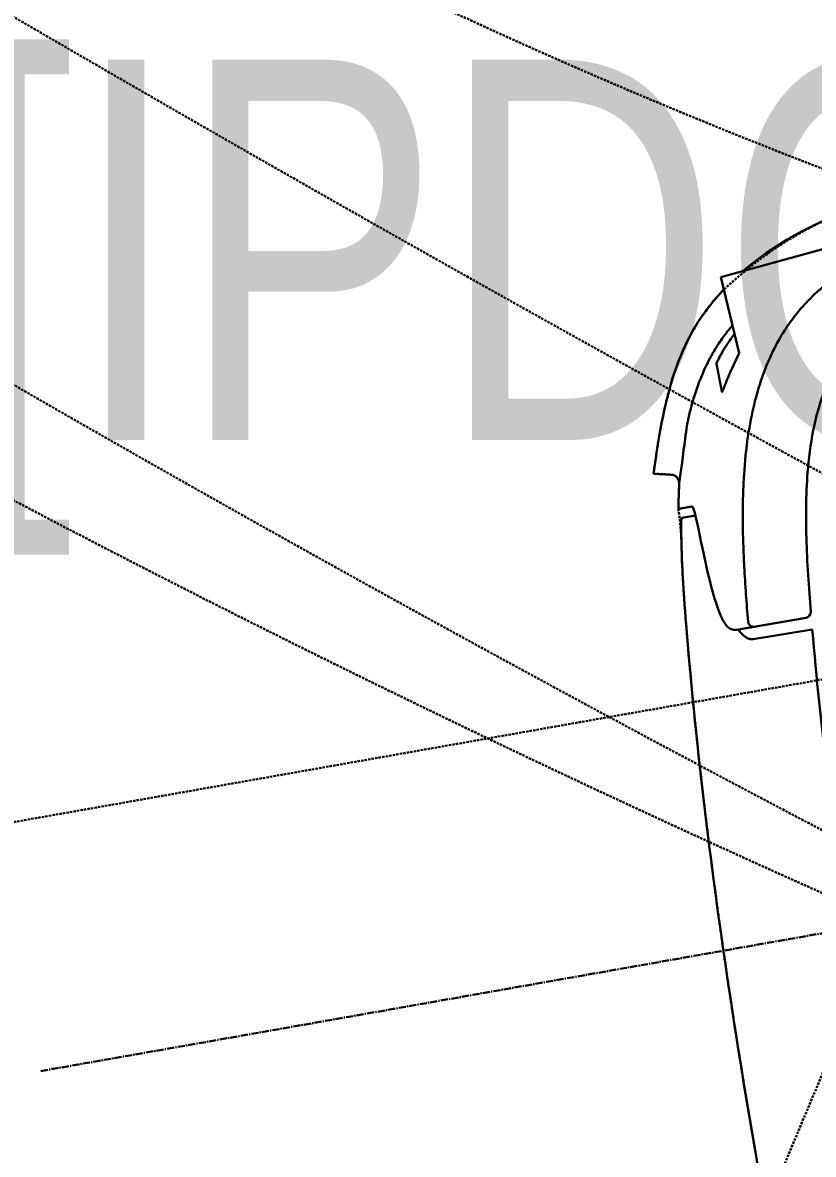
# Model space of a CAD drawing. Header units: millimetres. Extents: x 26027 to 581921, y 7230 to 233891.
# Drawn here: x 452887 to 453303, y 144746 to 145341 of the extents above; entities that cross this region are included whole.
import ezdxf

# ---------------------------------------------------------------- set-up
doc = ezdxf.new("R2010")
doc.units = ezdxf.units.MM
doc.header["$LTSCALE"] = 5
doc.linetypes.add('AXES2', pattern=[1.125, 0.75, -0.125, 0.125, -0.125])
doc.linetypes.add('CACHE', pattern=[0.375, 0.25, -0.125])
doc.layers.get('0').update_dxf_attribs({"color": 252})
doc.layers.get('DEFPOINTS').update_dxf_attribs({"color": 252})
for name, color, linetype, lineweight in [('72_EGR_BASE_TEXT', 252, 'Continuous', 5), ('GE-EQUIPMENT', 140, 'Continuous', 30), ('GE-EQUIPMENT_INSERTION', 140, 'Continuous', 30), ('GE-EQUIPMENT_OUTLINE', 131, 'CACHE', 30), ('GE-MAIN_AXIS', 83, 'AXES2', 30), ('GE-MM-SCATTER_LINES', 222, 'CACHE', 30)]:
    doc.layers.add(name, color=color, linetype=linetype, lineweight=lineweight)
doc.layers.add('GE-DESIGNER_WARNING', color=1, linetype='Continuous', lineweight=30, plot=False)
doc.styles.add('ROMANS', font='romans', dxfattribs={"width": 0.8, "height": 100})
doc.styles.add('X3G_ENTITY_2587EA', font='swisscl.ttf', dxfattribs={"height": 200})
doc.dimstyles.new('100', dxfattribs={"dimscale": 0.8, "dimtxt": 180, "dimasz": 100, "dimexe": 150, "dimexo": 0, "dimgap": 100, "dimtad": 1, "dimtih": 1, "dimtoh": 1, "dimdec": 0, "dimzin": 0, "dimdsep": 46, "dimtxsty": 'ROMANS', "dimblk": 'DOT', "dimcen": 0, "dimclrd": 180, "dimclre": 180, "dimclrt": 180, "dimazin": 0, "dimtfac": 1, "dimtdec": 0, "dimtix": 1, "dimtmove": 2, "dimatfit": 3, "dimldrblk": 'DOT', "dimfxl": 1, "dimtolj": 1, "dimtzin": 0, "dimarcsym": 0})

# ---------------------------------------------------------------- blocks, each defined once
blk = doc.blocks.new('_Dot')
at = {"color": 0, "linetype": 'ByBlock', "lineweight": -2}
blk.add_line((-0.5, 0), (-1, 0), dxfattribs=at)
at = {"color": 0, "linetype": 'ByBlock', "const_width": 0.5}
blk.add_lwpolyline([(-0.25, 0, 1), (0.25, 0, 1)], format="xyb", close=True, dxfattribs=at)
blk = doc.blocks.new('*D484')
at = {"layer": 'DEFPOINTS', "color": 0}
for p in [(452467.53, 149660.27, 2.36), (454076.96, 142305.27, 2.36), (454076.96, 142305.27)]:
    blk.add_point(p, dxfattribs=at)
at = {"layer": 'GE-DESIGNER_WARNING', "color": 180, "lineweight": -2, "transparency": 16777216}
for p, q in [((452467.53, 149660.27), (454196.96, 149660.27)), ((454076.96, 149580.27), (454076.96, 146112.77)), ((454076.96, 142385.27), (454076.96, 145852.77)), ((454076.96, 142305.27), (454196.96, 142305.27))]:
    blk.add_line(p, q, dxfattribs=at)
at = {"layer": 'GE-DESIGNER_WARNING', "color": 180, "lineweight": -2, "transparency": 16777216, "xscale": 80, "yscale": 80, "zscale": 80}
for p, rotation in [((454076.96, 149660.27), 90), ((454076.96, 142305.27), 270)]:
    blk.add_blockref('_Dot', p, dxfattribs=dict(at, rotation=rotation))
at = {"layer": 'GE-DESIGNER_WARNING', "color": 180, "transparency": 16777216, "insert": (454076.96, 145982.77), "char_height": 100, "attachment_point": 5, "style": 'ROMANS'}
blk.add_mtext('\\A1;7355', dxfattribs=at)
blk = doc.blocks.new('GE-EUR02909')
at = {"layer": 'GE-MAIN_AXIS'}
blk.add_line((1383.9, 0), (-1383.9, 0), dxfattribs=at)
blk = doc.blocks.new('GE-EUR02460')
at = {"layer": 'GE-DESIGNER_WARNING', "linetype": 'CACHE'}
blk.add_lwpolyline([(871.44, -131.49), (1921.44, -131.49, -1.511046), (141.61, 627.42, -0.402138)], format="xyb", dxfattribs=at)
at = {"layer": 'GE-EQUIPMENT'}
for p, q in [((975.3, -158.67), (943.77, -158.31)), ((945.88, -164.96), (983.01, -164.97)), ((993.94, -227.98), (1001.19, -227.98)), ((996.08, -232.98), (999.72, -232.98)), ((999.72, -232.98), (1000.61, -232.98)), ((1002.48, -251.31), (1011.73, -253.48)), ((956.42, -308.18), (958.92, -349.07)), ((958.92, -349.07), (682.2, -375.72))]:
    blk.add_line(p, q, dxfattribs=at)
blk.add_arc((945.88, -167.96), 3, 89.99956, 174.64452, dxfattribs=at)
for points, knots in [([(954.75, 119.77), (954.75, 78.52), (954.12, 36.93), (951.09, -55.52), (948.25, -107.74), (943.77, -158.31)], [-27.459142, -27.459142, -27.459142, -27.459142, -15.230968, -15.230968, -0.000008, -0.000008, -0.000008, -0.000008]), ([(1021, 119.89), (1021, 86.55), (1020.59, 53.21), (1018.11, -41.52), (1015.04, -102.94), (1008.71, -172.54)], [0, 0, 0, 0, 10.000825, 10.000825, 28.429187, 28.429187, 28.429187, 28.429187]), ([(982.18, -164.97), (981.83, -164.3), (981.47, -163.68), (981.11, -163.1), (980.84, -162.68), (980.57, -162.29), (980.29, -161.92), (980.1, -161.66), (979.9, -161.41), (979.7, -161.18), (979.21, -160.61), (978.72, -160.14), (978.21, -159.76), (977.74, -159.4), (977.25, -159.13), (976.77, -158.94), (976.28, -158.76), (975.79, -158.67), (975.3, -158.67)], [0.6449077, 0.6449077, 0.6449077, 0.6449077, 0.704073, 0.704073, 0.704073, 0.747867, 0.747867, 0.747867, 0.7790456, 0.7790456, 0.7790456, 0.8556049, 0.8556049, 0.8556049, 0.9281115, 0.9281115, 0.9281115, 1, 1, 1, 1]), ([(976.29, -168.24), (976.34, -167.71), (976.23, -167.11), (975.98, -166.61), (975.74, -166.11), (975.37, -165.71), (974.9, -165.42), (974.43, -165.13), (973.85, -164.96), (973.32, -164.97)], [0, 0, 0, 0, 0.3333333, 0.3333333, 0.3333333, 0.6666667, 0.6666667, 0.6666667, 0.9999144, 0.9999144, 0.9999144, 0.9999144]), ([(983.01, -164.97), (985.29, -165.11), (986.68, -166.39), (988.56, -169.17), (989.19, -170.97), (990.75, -176.97), (991.43, -181.89), (992.59, -193.98), (992.95, -201.34), (993.53, -216.73), (993.66, -224.09), (994.13, -230.56), (994.37, -232.06), (994.56, -232.98)], [0.152019, 0.152019, 0.152019, 0.152019, 3.145032, 3.145032, 6.70196, 6.70196, 12.785261, 12.785261, 20.497911, 20.497911, 30.822967, 30.822967, 35.074199, 35.074199, 35.074199, 35.074199]), ([(942.89, -167.68), (941.71, -180.34), (940.3, -193.6), (936.66, -218.36), (934.37, -230.66), (929.23, -249.75), (926.86, -257.1), (918.65, -277.02), (913.01, -285.38), (901.87, -298.59), (894.85, -303.86), (869.56, -316.91), (847.08, -319.69), (821.15, -322.43)], [-19.983428, -19.983428, -19.983428, -19.983428, -17.629794, -17.629794, -15.410508, -15.410508, -14.02613, -14.02613, -11.479167, -11.479167, -8.016214, -8.016214, -0.000001, -0.000001, -0.000001, -0.000001]), ([(825.09, -355.19), (828.21, -354.86), (831.25, -354.53), (834.21, -354.2), (837.06, -353.88), (839.83, -353.55), (842.54, -353.21), (843.27, -353.11), (844.01, -353.02), (844.73, -352.92), (846.75, -352.66), (848.72, -352.39), (850.65, -352.1), (853.64, -351.67), (856.53, -351.2), (859.33, -350.71), (860.27, -350.55), (861.19, -350.38), (862.11, -350.21), (864.44, -349.77), (866.7, -349.31), (868.91, -348.82), (871.83, -348.18), (874.64, -347.49), (877.35, -346.75), (878.03, -346.57), (878.7, -346.38), (879.36, -346.19), (883.36, -345.05), (887.12, -343.81), (890.68, -342.45), (890.7, -342.45), (890.72, -342.44), (890.74, -342.43), (894.87, -340.86), (898.72, -339.15), (902.35, -337.29), (902.57, -337.18), (902.78, -337.07), (902.99, -336.96), (906.41, -335.19), (909.63, -333.28), (912.71, -331.23), (913.79, -330.51), (914.84, -329.78), (915.88, -329.02), (918.01, -327.48), (920.07, -325.85), (922.08, -324.14), (924.39, -322.16), (926.64, -320.06), (928.81, -317.82), (929.44, -317.17), (930.07, -316.51), (930.69, -315.84), (933.45, -312.84), (936.11, -309.61), (938.69, -306.07), (939.4, -305.09), (940.11, -304.09), (940.8, -303.07), (942.63, -300.39), (944.42, -297.54), (946.16, -294.48), (947.84, -291.54), (949.48, -288.41), (951.08, -285.07), (951.77, -283.62), (952.46, -282.12), (953.14, -280.59), (955.37, -275.53), (957.49, -270.02), (959.48, -264.04), (959.49, -264.02), (959.49, -264.01), (959.49, -264), (961.48, -258), (963.33, -251.54), (965.01, -244.61), (965.29, -243.46), (965.57, -242.3), (965.84, -241.12), (967.2, -235.22), (968.44, -228.99), (969.59, -222.39), (969.77, -221.32), (969.95, -220.25), (970.13, -219.17), (971.15, -213.01), (972.08, -206.54), (972.94, -199.74), (973.05, -198.84), (973.16, -197.94), (973.27, -197.03), (973.84, -192.37), (974.38, -187.56), (974.9, -182.58), (975.38, -177.94), (975.84, -173.17), (976.29, -168.24)], [0.0000557, 0.0000557, 0.0000557, 0.0000557, 0.0281152, 0.0281152, 0.0281152, 0.0551214, 0.0551214, 0.0551214, 0.0625, 0.0625, 0.0625, 0.0829178, 0.0829178, 0.0829178, 0.1144517, 0.1144517, 0.1144517, 0.125, 0.125, 0.125, 0.1518549, 0.1518549, 0.1518549, 0.1875, 0.1875, 0.1875, 0.1964212, 0.1964212, 0.1964212, 0.25, 0.25, 0.25, 0.2503467, 0.2503467, 0.2503467, 0.3125, 0.3125, 0.3125, 0.3161614, 0.3161614, 0.3161614, 0.375, 0.375, 0.375, 0.3955138, 0.3955138, 0.3955138, 0.4375, 0.4375, 0.4375, 0.4859456, 0.4859456, 0.4859456, 0.5, 0.5, 0.5, 0.5625, 0.5625, 0.5625, 0.5797766, 0.5797766, 0.5797766, 0.625, 0.625, 0.625, 0.6685562, 0.6685562, 0.6685562, 0.6875, 0.6875, 0.6875, 0.7498624, 0.7498624, 0.7498624, 0.75, 0.75, 0.75, 0.8125, 0.8125, 0.8125, 0.8228828, 0.8228828, 0.8228828, 0.875, 0.875, 0.875, 0.8834016, 0.8834016, 0.8834016, 0.931203, 0.931203, 0.931203, 0.9375, 0.9375, 0.9375, 0.9698761, 0.9698761, 0.9698761, 1, 1, 1, 1]), ([(1008.71, -172.54), (1006.79, -191.87), (1005.47, -203.19), (1003.17, -218.36), (1002.49, -222.46), (1001.76, -226.48)], [1.64365, 1.64365, 1.64365, 1.64365, 5.066529, 5.066529, 6.354048, 6.354048, 6.354048, 6.354048]), ([(1001.19, -227.98), (1001.56, -227.29), (1001.6, -227.05), (1001.73, -226.64), (1001.75, -226.56), (1001.76, -226.48)], [1.57067229583, 1.57067229583, 1.57067229583, 1.57067229583, 1.57075275223, 1.57075275223, 1.57077064539, 1.57077064539, 1.57077064539, 1.57077064539]), ([(994.56, -232.98), (994.75, -232.98), (994.94, -232.98), (995.3, -232.98), (995.48, -232.98), (995.81, -232.98), (995.95, -232.98), (996.08, -232.98)], [1.551184685, 1.551184685, 1.551184685, 1.551184685, 1.553800475, 1.553800475, 1.556824364, 1.556824364, 1.559848253, 1.559848253, 1.559848253, 1.559848253]), ([(1002.12, -232.98), (1002.11, -233.01), (1002.11, -233.03), (1002.1, -233.06), (1001.32, -237.15), (1000.47, -241.23), (999.53, -245.3), (999.46, -245.61), (999.39, -245.92), (999.32, -246.23)], [0, 0, 0, 0, 0.002455, 0.002455, 0.002455, 0.3860344, 0.3860344, 0.3860344, 0.4154493, 0.4154493, 0.4154493, 0.4154493]), ([(1001.63, -232.98), (1001.63, -232.98), (1001.62, -232.98), (1001.59, -232.98), (1001.57, -232.98), (1001.49, -232.98), (1001.42, -232.98), (1001.23, -232.98), (1001.12, -232.98), (1000.88, -232.98), (1000.75, -232.98), (1000.61, -232.98)], [0.0000021, 0.0000021, 0.0000021, 0.0000021, 0.0191616, 0.0191616, 0.0395294, 0.0395294, 0.0783387, 0.0783387, 0.1173839, 0.1173839, 0.1575953, 0.1575953, 0.1575953, 0.1575953]), ([(1002.12, -232.98), (1002.06, -232.98), (1001.99, -232.98), (1001.82, -232.98), (1001.73, -232.98), (1001.63, -232.98)], [0.000001, 0.000001, 0.000001, 0.000001, 2.731931, 2.731931, 5.463726, 5.463726, 5.463726, 5.463726]), ([(999.32, -246.23), (990.54, -274.25), (989.58, -276.74), (988.64, -278.99), (988.64, -279.01), (988.63, -279.02), (988.62, -279.04), (987.69, -281.27), (986.81, -283.28), (985.81, -285.4), (984.81, -287.53), (983.7, -289.77), (982.2, -292.52), (980.84, -295.02), (979.14, -297.93), (977.16, -300.93), (976.96, -301.24), (976.75, -301.55), (976.55, -301.86), (974.61, -304.74), (972.43, -307.66), (970.24, -310.3), (969.88, -310.73), (969.53, -311.14), (969.18, -311.55), (967.11, -313.96), (965.08, -316.09), (963, -318.09), (962.54, -318.54), (962.08, -318.97), (961.62, -319.4), (960.23, -320.68), (958.81, -321.92), (957.33, -323.12)], [0, 0, 0, 0, 0.05, 0.05, 0.05, 0.0503528, 0.0503528, 0.0503528, 0.1, 0.1, 0.1, 0.15, 0.15, 0.15, 0.1953494, 0.1953494, 0.1953494, 0.2, 0.2, 0.2, 0.2431026, 0.2431026, 0.2431026, 0.25, 0.25, 0.25, 0.2909635, 0.2909635, 0.2909635, 0.3, 0.3, 0.3, 0.3268923, 0.3268923, 0.3268923, 0.3268923]), ([(999.32, -246.23), (999.32, -246.27), (999.31, -246.31), (999.31, -246.56), (999.32, -246.78), (999.37, -247.34), (999.42, -247.7), (999.62, -248.58), (999.81, -249.11), (1000.23, -249.81), (1000.39, -250.02), (1000.85, -250.52), (1001.19, -250.79), (1001.8, -251.1), (1002.05, -251.19), (1002.48, -251.31)], [3.6092929, 3.6092929, 3.6092929, 3.6092929, 3.6239561, 3.6239561, 3.6947812, 3.6947812, 3.804632, 3.804632, 3.970973, 3.970973, 4.0493114, 4.0493114, 4.1758582, 4.1758582, 4.2537135, 4.2537135, 4.2537135, 4.2537135]), ([(968.88, -289.63), (968.88, -289.57), (968.86, -289.55), (968.82, -289.57), (968.78, -289.59), (968.71, -289.66), (968.61, -289.79), (968.51, -289.92), (968.38, -290.11), (968.22, -290.35), (968.09, -290.54), (967.94, -290.77), (967.78, -291.02), (967.72, -291.12), (967.66, -291.22), (967.59, -291.33), (967.33, -291.75), (967.03, -292.23), (966.7, -292.78), (966.62, -292.9), (966.55, -293.02), (966.48, -293.14), (966.23, -293.56), (965.95, -294), (965.67, -294.47), (965.35, -294.99), (965.02, -295.53), (964.68, -296.07), (964.66, -296.11), (964.63, -296.16), (964.61, -296.2), (964.27, -296.74), (963.93, -297.28), (963.58, -297.84), (963.28, -298.33), (962.96, -298.82), (956.42, -308.18)], [0, 0, 0, 0, 0.0948447, 0.0948447, 0.0948447, 0.2, 0.2, 0.2, 0.311185, 0.311185, 0.311185, 0.4, 0.4, 0.4, 0.4353534, 0.4353534, 0.4353534, 0.5711449, 0.5711449, 0.5711449, 0.6, 0.6, 0.6, 0.6956924, 0.6956924, 0.6956924, 0.8, 0.8, 0.8, 0.8079909, 0.8079909, 0.8079909, 0.9110252, 0.9110252, 0.9110252, 1, 1, 1, 1]), ([(969.13, -304.51), (969.13, -304.45), (969.13, -304.34), (969.13, -304.18), (969.12, -304.02), (969.12, -303.88), (969.12, -303.75), (969.11, -303.6), (969.11, -303.44), (969.11, -303.27), (969.1, -303.09), (969.1, -302.92), (969.1, -302.74), (969.09, -302.54), (969.09, -302.32), (969.09, -302.08), (969.08, -301.84), (969.08, -301.61), (969.07, -301.4), (969.07, -301.2), (969.07, -301.02), (969.06, -300.85), (969.06, -300.69), (969.06, -300.54), (969.06, -300.4), (969.05, -300.25), (969.05, -300.1), (969.05, -299.94), (969.05, -299.76), (969.04, -299.56), (969.04, -299.32), (969.03, -299.06), (969.03, -298.79), (969.02, -298.51), (969.02, -298.24), (969.02, -297.95), (969.01, -297.64), (969, -297.27), (969, -296.86), (968.99, -296.4), (968.98, -295.91), (968.97, -295.42), (968.97, -294.94), (968.96, -294.5), (968.95, -294.08), (968.95, -293.71), (968.94, -293.36), (968.94, -293.04), (968.93, -292.75), (968.93, -292.48), (968.92, -292.23), (968.92, -291.99), (968.91, -291.75), (968.91, -291.5), (968.9, -291.23), (968.9, -290.93), (968.89, -290.6), (968.89, -290.27), (968.89, -289.94), (968.88, -289.73), (968.88, -289.63)], [0, 0, 0, 0, 0.021817, 0.0419083, 0.0598887, 0.0756426, 0.0904101, 0.1060203, 0.1235294, 0.1425803, 0.1610788, 0.1785277, 0.1956685, 0.2144637, 0.2360713, 0.2592637, 0.2816088, 0.3020564, 0.3206514, 0.3374416, 0.3525842, 0.3663242, 0.3789522, 0.390781, 0.402146, 0.4133701, 0.424815, 0.4369513, 0.4503179, 0.4653941, 0.4824271, 0.5013478, 0.5213156, 0.5403745, 0.5581746, 0.5764046, 0.5965528, 0.6192966, 0.6447178, 0.6726004, 0.7015131, 0.7294152, 0.7551674, 0.7786503, 0.7999473, 0.8188823, 0.8355207, 0.8508037, 0.8647942, 0.8772846, 0.8886795, 0.899406, 0.9099483, 0.9208144, 0.9325643, 0.9456344, 0.9597926, 0.9740438, 0.9875209, 1, 1, 1, 1]), ([(969.13, -304.51), (969.14, -304.59), (969, -304.86), (968.77, -305.24), (968.64, -305.45), (968.47, -305.7), (968.29, -305.97), (968.19, -306.11), (968.09, -306.25), (967.99, -306.4), (967.9, -306.52), (967.81, -306.65), (967.72, -306.78), (967.26, -307.42), (966.74, -308.1), (964.15, -311.25)], [0, 0, 0, 0, 0.0768201, 0.0768201, 0.0768201, 0.1204342, 0.1204342, 0.1204342, 0.1428571, 0.1428571, 0.1428571, 0.1616098, 0.1616098, 0.1616098, 0.2551899, 0.2551899, 0.2551899, 0.2551899]), ([(961.8, -313.86), (961.66, -314), (961.52, -314.15), (961.37, -314.31), (960.57, -315.14), (959.66, -316.05), (958.74, -316.94), (958.59, -317.09), (958.43, -317.24), (958.28, -317.38), (957.86, -317.77), (957.45, -318.16), (957.05, -318.52)], [0.440889, 0.440889, 0.440889, 0.440889, 0.4524761, 0.4524761, 0.4524761, 0.5160511, 0.5160511, 0.5160511, 0.5266937, 0.5266937, 0.5266937, 0.5550007, 0.5550007, 0.5550007, 0.5550007]), ([(962.47, -313.14), (962.39, -313.22), (962.31, -313.31), (962.22, -313.4), (962.09, -313.55), (961.94, -313.7), (961.8, -313.86)], [0.42108215, 0.42108215, 0.42108215, 0.42108215, 0.42857143, 0.42857143, 0.42857143, 0.44088899, 0.44088899, 0.44088899, 0.44088899]), ([(946.98, -350.22), (929.93, -360.44), (907.81, -368.81), (873.62, -374.97), (853.57, -378.58), (829.38, -381.43), (799.23, -386.21)], [0.5396764, 0.5396764, 0.5396764, 0.5396764, 0.8299037, 0.8299037, 0.8299037, 1, 1, 1, 1])]:
    blk.add_open_spline(points, degree=3, knots=knots, dxfattribs=at)
for points in [[(958.52, -342.52), (982.73, -324.58), (996.68, -301.97), (1011.73, -253.48)], [(964.15, -311.25), (963.63, -311.85), (963.07, -312.48), (962.47, -313.14)]]:
    blk.add_open_spline(points, degree=3, dxfattribs=at)
at = {"layer": 'GE-EQUIPMENT_OUTLINE'}
for points, knots in [([(1021, 119.89), (1021, 86.55), (1020.59, 53.21), (1018.11, -41.52), (1015.04, -102.94), (1008.71, -172.54), (1006.79, -191.87), (1005.47, -203.19), (1003.17, -218.36), (1002.49, -222.46), (1002.12, -232.98), (1002.11, -233.01), (1002.11, -233.03), (1002.1, -233.06), (1001.32, -237.15), (1000.47, -241.23), (999.53, -245.3), (999.46, -245.61), (999.39, -245.92), (999.32, -246.23)], [0, 0, 0, 0, 10.000825, 10.000825, 28.429187, 28.429187, 28.429187, 31.852066, 31.852066, 33.139585, 33.139585, 33.139585, 33.14204, 33.14204, 33.14204, 33.525619, 33.525619, 33.525619, 33.555034, 33.555034, 33.555034, 33.555034]), ([(999.32, -246.23), (999.32, -246.27), (999.31, -246.31), (999.31, -246.56), (999.32, -246.78), (999.37, -247.34), (999.42, -247.7), (999.62, -248.58), (999.81, -249.11), (1000.23, -249.81), (1000.39, -250.02), (1000.85, -250.52), (1001.19, -250.79), (1001.8, -251.1), (1002.05, -251.19), (1002.48, -251.31), (1005.56, -252.04), (1008.65, -252.76), (1011.73, -253.48), (996.68, -301.97), (982.73, -324.58), (958.52, -342.52), (929.93, -360.44), (907.81, -368.81), (873.62, -374.97), (853.57, -378.58), (829.38, -381.43), (799.23, -386.21)], [0, 0, 0, 0, 0.014663, 0.014663, 0.085488, 0.085488, 0.195339, 0.195339, 0.36168, 0.36168, 0.440019, 0.440019, 0.566565, 0.566565, 0.644421, 0.644421, 0.644421, 1.644421, 1.644421, 1.644421, 2.114122, 2.114122, 2.114122, 2.404349, 2.404349, 2.404349, 2.574446, 2.574446, 2.574446, 2.574446])]:
    blk.add_open_spline(points, degree=3, knots=knots, dxfattribs=at)
at = {"layer": 'GE-MM-SCATTER_LINES'}
for points in [[(-1477.69, 3276.36, -0.05671), (-876.49, 3692.31, -0.056657), (-300.63, 3915.26, -0.064166), (-0.07, 3961.9, -0.064166), (300.49, 3915.26, -0.056657), (876.35, 3692.31, -0.05671), (1477.55, 3276.36, -0.066731), (1876.9, 2809.72, -0.097279), (1968.66, 2530.89, -0.077787), (1905.94, 1991.62, -0.062199), (1419.5, 803.5, -0.017391), (931.65, 0, -0.045456), (1967.68, -837.68, -0.03216), (2657.7, -1614.18, -0.056435), (3119.96, -2375.08, -0.080983), (3302.74, -3019.9, -0.08099), (3294.12, -3308.8, -0.104284), (3173.49, -3515.87, -0.10881), (2769.6, -3749.98, -0.052925), (1939.96, -3915.04, -0.025926), (-0.07, -3987.03, -0.025926), (-1940.1, -3915.04, -0.052925), (-2769.74, -3749.98, -0.10881)], [(1469.48, -2176.11, 0.086237), (1805.16, -1934.62, 0.130435), (1943.23, -1646.54, 0.077165), (1925.57, -1345.48, 0.085647), (1766.23, -1026.9, 0.041749), (1413.61, -644.22, 0.012361), (759.46, -108.25, -0.002807), (626.61, 0, 0.047008), (971.76, 450.32, 0.040906), (1231.37, 956.98, 0.041082), (1436.03, 1557.85, 0.088425)], [(979.92, 1454.55, -0.08037), (939.07, 1115.68, -0.039275), (755, 569.2, -0.117779), (386.8, 0, 0.049751), (588.87, -183.01, 0.002438), (892.53, -393.76, -0.031823), (1219.15, -618.84, -0.09937), (1442.01, -872.37, -0.148539), (1481.54, -1091.7, -0.183233), (1405.22, -1279.06, -0.079904), (1218.9, -1448.61, -0.095966), (697.53, -1659.95, -0.054285), (-0.07, -1734.21, -0.054285), (-697.67, -1659.95, -0.095966), (-1219.04, -1448.61, -0.079904)], [(887.35, 0, -0.018319), (1569.09, -559.34, -0.025066), (2044, -1012.77, -0.032472), (2545.06, -1597.23, -0.070239), (2870.74, -2176.73, -0.121658), (2917.16, -2556.39, -0.150558), (2802.23, -2792.61, -0.136905), (2240.21, -3048.25, -0.042121), (1093.99, -3155.94, -0.012265), (-0.07, -3172.29, -0.012265), (-1094.13, -3155.94, -0.042121), (-2240.35, -3048.25, -0.136905), (-2802.37, -2792.61, -0.150558), (-2917.3, -2556.39, -0.121658), (-2870.88, -2176.73, -0.070239), (-2545.2, -1597.23, -0.032472), (-2044.14, -1012.77, -0.025066), (-1569.23, -559.34, -0.018319), (-887.49, 0)]]:
    blk.add_lwpolyline(points, format="xyb", dxfattribs=at)

msp = doc.modelspace()

# ---------------------------------------------------------------- block references
at = {"layer": 'GE-EQUIPMENT_INSERTION', "rotation": 189.9999999999998}
msp.add_blockref('GE-EUR02909', (454259.3, 145029.81), dxfattribs=at)

# ---------------------------------------------------------------- texts
at = {"layer": '72_EGR_BASE_TEXT', "insert": (453277.43, 145321.55, 2.36), "char_height": 200, "attachment_point": 2, "style": 'X3G_ENTITY_2587EA'}
msp.add_mtext('[IPDG46]', dxfattribs=at)

# ---------------------------------------------------------------- dimensions: what is measured, and where the dimension line sits
at = {"layer": 'GE-DESIGNER_WARNING'}
dim = msp.add_linear_dim(base=(454076.96, 142305.27), p1=(452467.53, 149660.27, 2.36), p2=(454076.96, 142305.27, 2.36), angle=90, dimstyle='100', dxfattribs=at)
dim.commit()
dim.dimension.update_dxf_attribs({"geometry": '*D484', "text_midpoint": (454076.96, 145982.77)})

# ---------------------------------------------------------------- next in the draw order: block references
at = {"layer": 'GE-EQUIPMENT_INSERTION', "rotation": 189.9999999999998}
msp.add_blockref('GE-EUR02460', (454259.3, 145029.81), dxfattribs=at)

doc.saveas('drawing.dxf')
